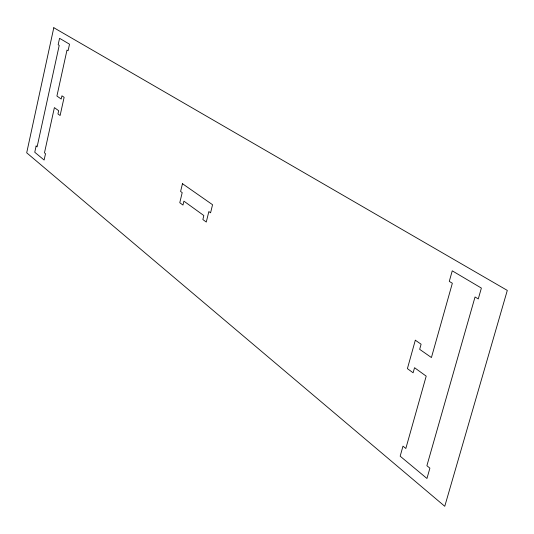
<?xml version="1.0" encoding="UTF-8"?>
<svg xmlns="http://www.w3.org/2000/svg" width="534" height="534" viewBox="0 0 534 534"><rect width="100%" height="100%" fill="white"/><g stroke="black" fill="none" stroke-linecap="round" stroke-linejoin="round"><path stroke-width="0.8" d="M53.794 27.715L26.7 152.811L444.762 506.285L507.3 290.403L53.794 27.715M36.112 146.009L34.757 152.25L44.122 160.04L45.51 153.705L44.476 152.851L54.388 107.608L58.667 110.698L57.952 113.929L60.115 115.498L64.12 97.315L61.937 95.813L61.223 99.05L56.918 96.047L66.99 50.076L68.085 50.737L69.52 44.202L59.561 38.301L58.159 44.729L59.221 45.37L37.12 146.837L36.112 146.009M182.461 183.703L180.599 191.479L182.201 192.614L179.778 202.72L182.982 205.056L183.916 201.158L203.834 215.542L202.86 219.547L206.284 222.044L208.841 211.577L210.576 212.806L212.552 204.716L182.461 183.703M415.319 340.211L407.402 368.634L413.116 372.799L414.538 367.712L426.199 376.136L405.833 448.48L402.983 446.15L400.166 456.19L426.953 478.471L429.897 468.164L426.893 465.708L475.04 296.977L478.277 298.94L481.381 288.08L452.251 270.831L449.281 281.391L452.351 283.254L431.432 357.546L419.671 349.336L421.106 344.216L415.319 340.211"/></g></svg>
